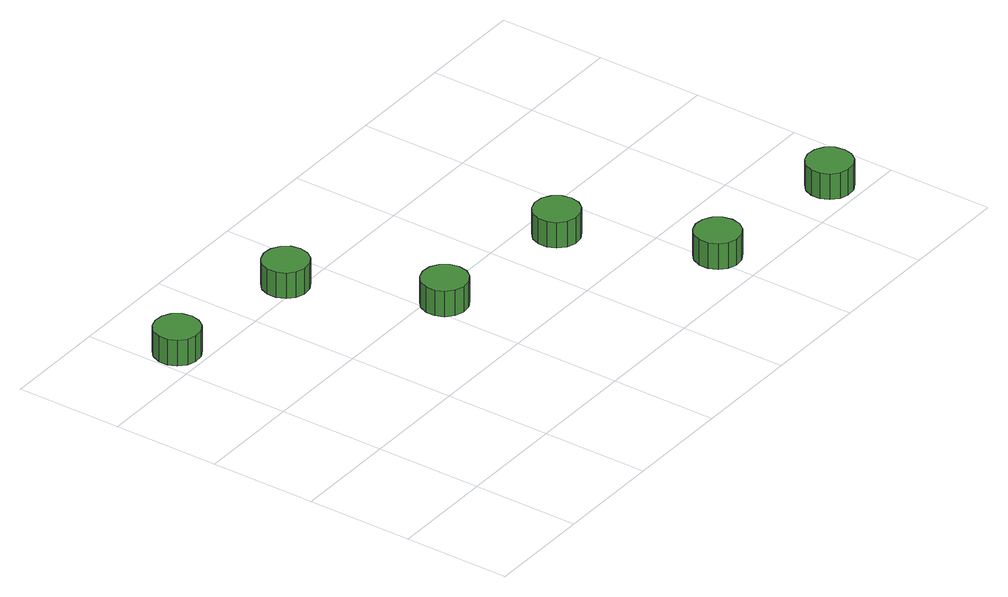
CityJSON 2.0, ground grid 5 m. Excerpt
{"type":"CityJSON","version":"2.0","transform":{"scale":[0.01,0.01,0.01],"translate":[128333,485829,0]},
"CityObjects":{
"tree1":{"type":"SolitaryVegetationObject","attributes":{"function":"something"},"geometry":[{"type":"MultiSurface","lod":"1","boundaries":[[[0,1,2,3,4,5,6,7,8,9,10,11,12,13,14]],[[15,16,17,18,19,20,21,22,23,24,25,26,27,28,29]],[[0,29,28,1]],[[1,28,27,2]],[[2,27,26,3]],[[3,26,25,4]],[[4,25,24,5]],[[5,24,23,6]],[[6,23,22,7]],[[7,22,21,8]],[[8,21,20,9]],[[9,20,19,10]],[[10,19,18,11]],[[11,18,17,12]],[[12,17,16,13]],[[13,16,15,14]],[[14,15,29,0]]]}]},
"tree2":{"type":"SolitaryVegetationObject","attributes":{"function":"something"},"geometry":[{"type":"MultiSurface","lod":"1","boundaries":[[[30,31,32,33,34,35,36,37,38,39,40,41,42,43,44]],[[45,46,47,48,49,50,51,52,53,54,55,56,57,58,59]],[[30,59,58,31]],[[31,58,57,32]],[[32,57,56,33]],[[33,56,55,34]],[[34,55,54,35]],[[35,54,53,36]],[[36,53,52,37]],[[37,52,51,38]],[[38,51,50,39]],[[39,50,49,40]],[[40,49,48,41]],[[41,48,47,42]],[[42,47,46,43]],[[43,46,45,44]],[[44,45,59,30]]]}]},
"tree3":{"type":"SolitaryVegetationObject","attributes":{"function":"something"},"geometry":[{"type":"MultiSurface","lod":"1","boundaries":[[[60,61,62,63,64,65,66,67,68,69,70,71,72,73,74]],[[75,76,77,78,79,80,81,82,83,84,85,86,87,88,89]],[[60,89,88,61]],[[61,88,87,62]],[[62,87,86,63]],[[63,86,85,64]],[[64,85,84,65]],[[65,84,83,66]],[[66,83,82,67]],[[67,82,81,68]],[[68,81,80,69]],[[69,80,79,70]],[[70,79,78,71]],[[71,78,77,72]],[[72,77,76,73]],[[73,76,75,74]],[[74,75,89,60]]]}]},
"tree4":{"type":"SolitaryVegetationObject","attributes":{"function":"something"},"geometry":[{"type":"MultiSurface","lod":"1","boundaries":[[[90,91,92,93,94,95,96,97,98,99,100,101,102,103,104]],[[105,106,107,108,109,110,111,112,113,114,115,116,117,118,119]],[[90,119,118,91]],[[91,118,117,92]],[[92,117,116,93]],[[93,116,115,94]],[[94,115,114,95]],[[95,114,113,96]],[[96,113,112,97]],[[97,112,111,98]],[[98,111,110,99]],[[99,110,109,100]],[[100,109,108,101]],[[101,108,107,102]],[[102,107,106,103]],[[103,106,105,104]],[[104,105,119,90]]]}]},
"tree5":{"type":"SolitaryVegetationObject","attributes":{"function":"something"},"geometry":[{"type":"MultiSurface","lod":"1","boundaries":[[[120,121,122,123,124,125,126,127,128,129,130,131,132,133,134]],[[135,136,137,138,139,140,141,142,143,144,145,146,147,148,149]],[[120,149,148,121]],[[121,148,147,122]],[[122,147,146,123]],[[123,146,145,124]],[[124,145,144,125]],[[125,144,143,126]],[[126,143,142,127]],[[127,142,141,128]],[[128,141,140,129]],[[129,140,139,130]],[[130,139,138,131]],[[131,138,137,132]],[[132,137,136,133]],[[133,136,135,134]],[[134,135,149,120]]]}]},
"tree6":{"type":"SolitaryVegetationObject","attributes":{"function":"something"},"geometry":[{"type":"MultiSurface","lod":"1","boundaries":[[[150,151,152,153,154,155,156,157,158,159,160,161,162,163,164]],[[165,166,167,168,169,170,171,172,173,174,175,176,177,178,179]],[[150,179,178,151]],[[151,178,177,152]],[[152,177,176,153]],[[153,176,175,154]],[[154,175,174,155]],[[155,174,173,156]],[[156,173,172,157]],[[157,172,171,158]],[[158,171,170,159]],[[159,170,169,160]],[[160,169,168,161]],[[161,168,167,162]],[[162,167,166,163]],[[163,166,165,164]],[[164,165,179,150]]]}]}
},
"vertices":[
[213,1623,193],[204,1666,193],[178,1702,193],[140,1724,193],[96,1728,193],[55,1715,193],[22,1685,193],[4,1645,193],[4,1601,193],[22,1561,193],[55,1531,193],[96,1518,193],[140,1522,193],[178,1544,193],[204,1580,193],[204,1580,66],[178,1544,66],[140,1522,66],[96,1518,66],[55,1531,66],[22,1561,66],[4,1601,66],[4,1645,66],[22,1685,66],[55,1715,66],[96,1728,66],[140,1724,66],[178,1702,66],[204,1666,66],[213,1623,66],
[887,1542,205],[878,1585,205],[852,1620,205],[814,1642,205],[770,1647,205],[729,1633,205],[696,1604,205],[678,1564,205],[678,1520,205],[696,1479,205],[729,1450,205],[770,1436,205],[814,1441,205],[852,1463,205],[878,1499,205],[878,1499,78],[852,1463,78],[814,1441,78],[770,1436,78],[729,1450,78],[696,1479,78],[678,1520,78],[678,1564,78],[696,1604,78],[729,1633,78],[770,1647,78],[814,1642,78],[852,1620,78],[878,1585,78],[887,1542,78],
[1177,928,192],[1168,971,192],[1142,1007,192],[1104,1029,192],[1060,1033,192],[1018,1020,192],[985,990,192],[967,950,192],[967,906,192],[985,866,192],[1018,836,192],[1060,823,192],[1104,827,192],[1142,849,192],[1168,885,192],[1168,885,65],[1142,849,65],[1104,827,65],[1060,823,65],[1018,836,65],[985,866,65],[967,906,65],[967,950,65],[985,990,65],[1018,1020,65],[1060,1033,65],[1104,1029,65],[1142,1007,65],[1168,971,65],[1177,928,65],
[1858,835,211],[1849,878,211],[1823,914,211],[1785,936,211],[1741,941,211],[1699,927,211],[1666,898,211],[1648,857,211],[1648,813,211],[1666,773,211],[1699,744,211],[1741,730,211],[1785,735,211],[1823,757,211],[1849,792,211],[1849,792,84],[1823,757,84],[1785,735,84],[1741,730,84],[1699,744,84],[1666,773,84],[1648,813,84],[1648,857,84],[1666,898,84],[1699,927,84],[1741,941,84],[1785,936,84],[1823,914,84],[1849,878,84],[1858,835,84],
[2147,211,186],[2138,254,186],[2112,289,186],[2074,311,186],[2030,316,186],[1988,302,186],[1956,273,186],[1938,233,186],[1938,189,186],[1956,148,186],[1988,119,186],[2030,105,186],[2074,110,186],[2112,132,186],[2138,168,186],[2138,168,59],[2112,132,59],[2074,110,59],[2030,105,59],[1988,119,59],[1956,148,59],[1938,189,59],[1938,233,59],[1956,273,59],[1988,302,59],[2030,316,59],[2074,311,59],[2112,289,59],[2138,254,59],[2147,211,59],
[2828,118,211],[2819,161,211],[2793,197,211],[2755,219,211],[2711,223,211],[2669,210,211],[2636,180,211],[2618,140,211],[2618,96,211],[2636,56,211],[2669,26,211],[2711,13,211],[2755,17,211],[2793,39,211],[2819,75,211],[2819,75,84],[2793,39,84],[2755,17,84],[2711,13,84],[2669,26,84],[2636,56,84],[2618,96,84],[2618,140,84],[2636,180,84],[2669,210,84],[2711,223,84],[2755,219,84],[2793,197,84],[2819,161,84],[2828,118,84]
]}
